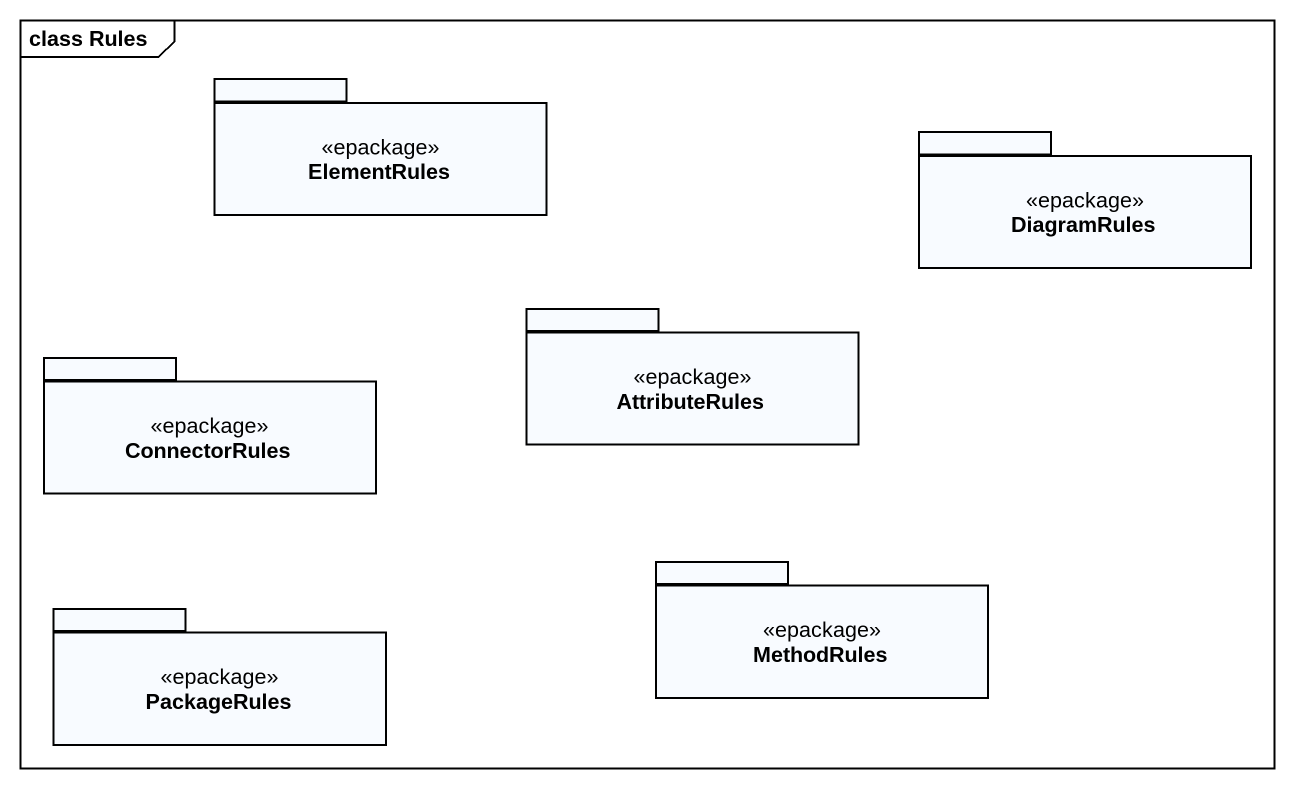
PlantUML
@startuml
mainframe class Rules
package ElementRules <<epackage>> {
}
package DiagramRules <<epackage>> {
}
package AttributeRules <<epackage>> {
}
package ConnectorRules <<epackage>> {
}
package PackageRules <<epackage>> {
}
package MethodRules <<epackage>> {
}
@enduml
